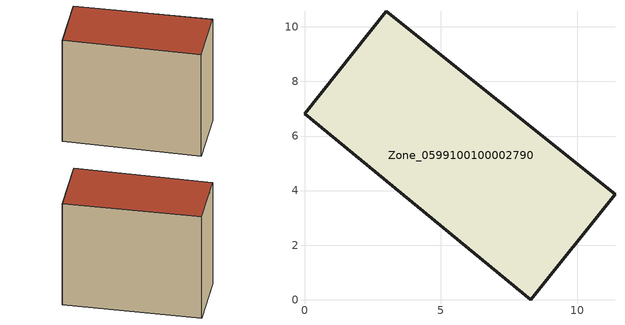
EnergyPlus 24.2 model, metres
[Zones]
Zone_0599100100002790
 floor ground (C_G): 0,6.82 2.99,10.57 11.38,3.87 8.29,0 z0.4
 wall outside (C_F): 2.99,10.57 0,6.82 8.29,0 11.38,3.87 2.99,10.57 z0.4:9.59
 roof outside (C_R): 8.29,0 11.38,3.87 2.99,10.57 0,6.82 z9.59
[BUILDING]
Pand.0599100100002790: North Axis=0; Terrain=City; Loads Convergence Tolerance Value=0.04; Temperature Convergence Tolerance Value=0.4; Solar Distribution=FullExterior; Maximum Number of Warmup Days=25; Minimum Number of Warmup Days=1
[Site:Location]
Rotterdam.The.Hague.AP_ZH_NLD Design_Conditions: Latitude=51.96; Longitude=4.45; Time Zone=1; Elevation=-4.5
[SITE:GROUNDTEMPERATURE:BUILDINGSURFACE]
18, 18, 18, 18, 18, 18, 18, 18, 18, 18, 18, 18
[MATERIAL] Thermal Absorptance=0.9; Solar Absorptance=0.7; Visible Absorptance=0.7
Name | Roughness | Thickness | Conductivity | Density | Specific Heat
G.TI.2006-2014 | MediumSmooth | 0.15 | 0.06 | 540 | 1210
F.TI.2006-2014 | Rough | 0.3 | 0.12 | 1920 | 840
R.TI.2006-2014 | MediumRough | 0.2 | 0.08 | 1500 | 1000
[CONSTRUCTION]
C_G: G.TI.2006-2014
C_F: F.TI.2006-2014
C_R: R.TI.2006-2014
[ZONE]
Zone_0599100100002790: Type=1; Multiplier=1; Ceiling Height=Autocalculate; Volume=Autocalculate; Floor Area=autocalculate; Part of Total Floor Area=Yes
[ZONEINFILTRATION:DESIGNFLOWRATE]
Infil_Zone_0599100100002790: Zone or ZoneList or Space or SpaceList=Zone_0599100100002790; Schedule=AlwaysOn; Design Flow Rate Calculation Method=Flow/Area; Flow Rate per Floor Area=0.0015; Constant Term Coefficient=1; Temperature Term Coefficient=0; Velocity Term Coefficient=0; Velocity Squared Term Coefficient=0
[HVACTEMPLATE:ZONE:IDEALLOADSAIRSYSTEM]
Zone_0599100100002790: Maximum Heating Supply Air Temperature=50; Minimum Cooling Supply Air Temperature=13; Maximum Heating Supply Air Humidity Ratio=0.0156; Minimum Cooling Supply Air Humidity Ratio=0.0077; Heating Limit=NoLimit; Cooling Limit=NoLimit; Dehumidification Control Type=ConstantSensibleHeatRatio; Cooling Sensible Heat Ratio=0.7; Dehumidification Setpoint=60; Humidification Control Type=None; Humidification Setpoint=30; Outdoor Air Method=None; Outdoor Air Flow Rate per Person=0.00944; Outdoor Air Flow Rate per Zone Floor Area=0; Outdoor Air Flow Rate per Zone=0; Demand Controlled Ventilation Type=None; Outdoor Air Economizer Type=NoEconomizer; Heat Recovery Type=None; Sensible Heat Recovery Effectiveness=0.7; Latent Heat Recovery Effectiveness=0.65
[ZONECONTROL:THERMOSTAT]
ThermostatControl_Zone_0599100100002790: Zone or ZoneList=Zone_0599100100002790; Control Type Schedule=DualSetpointControlType; Control 1=Thermostat_Zone_0599100100002790; Temperature Difference Between Cutout And Setpoint=0
[THERMOSTATSETPOINT:DUALSETPOINT]
Thermostat_Zone_0599100100002790: Heating Setpoint Temperature Schedule=HeatingSetpoint_Zone_0599100100002790; Cooling Setpoint Temperature Schedule=CoolingSetpoint_Zone_0599100100002790
[SCHEDULE:COMPACT]
HeatingSetpoint_Zone_0599100100002790: Through: 12/31, For: AllDays, Until: 24:00, 21
CoolingSetpoint_Zone_0599100100002790: Through: 12/31, For: AllDays, Until: 24:00, 24
DualSetpointControlType: Through: 12/31, For: AllDays, Until: 24:00, 4
AlwaysOn: Through: 12/31, For: AllDays, Until: 24:00, 1
